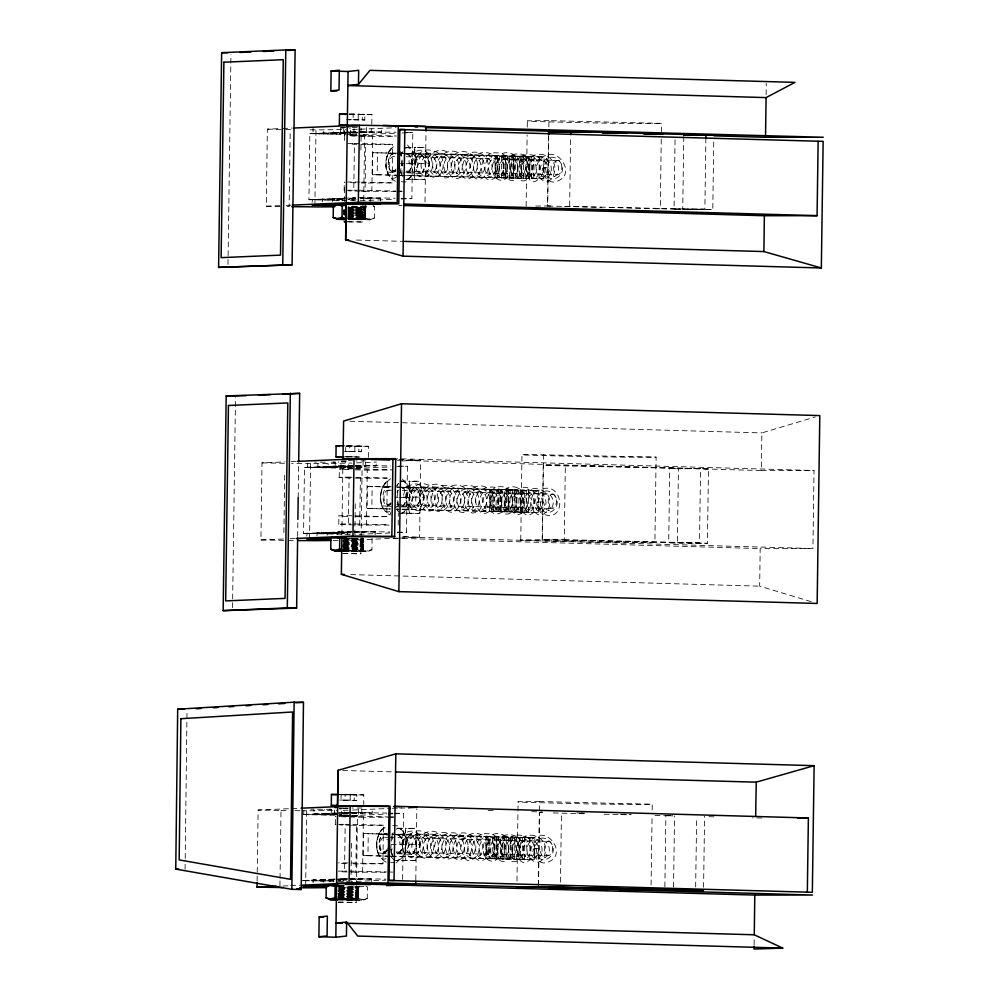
<?xml version="1.0" encoding="UTF-8"?>
<svg xmlns="http://www.w3.org/2000/svg" width="999" height="999" viewBox="0 0 999 999"><rect width="100%" height="100%" fill="white"/><g stroke="black" fill="none" stroke-linecap="round" stroke-linejoin="round"><path stroke-width="0.75" stroke-dasharray="5 3.75" d="M185.09 869.267L185.202 859.952M185.215 858.391L187.013 710.888M227.984 264.435L230.956 54.396M232.53 607.692L235.502 397.664M283.778 540.359L260.914 539.947L262 462.874L285.002 461.9M279.995 206.456L266.283 206.219L267.37 129.146L281.169 128.559M257.118 880.931L258.117 810.027L290.334 808.653M283.891 532.654L284.715 474.075M279.92 885.963L280.007 879.794M280.032 878.258L280.994 810.439L258.117 810.027M297.64 536.513L297.864 520.954M298.189 497.614L298.676 463.386M350.149 534.39L303.559 533.441L304.483 467.382L352.547 465.334M355.519 200.649L308.928 199.7L309.852 133.641L348.614 131.993M333.304 462.038L335.227 462.162L335.152 467.669L307.63 467.282L307.68 463.161M306.743 536.101L307.205 533.304L334.315 533.728L317.133 533.678M320.005 133.816L312.999 133.541L313.074 128.047M312.113 202.36L312.575 199.563L339.685 199.987L312.15 199.613M329.433 809.178L331.356 809.315L331.268 814.809L303.746 814.435L303.808 810.301M309.528 539.173L310.602 463.636L316.221 463.586A543.918 7.855 0.8 0 0 351.985 463.024M314.897 205.432L315.971 129.895L321.591 129.845A543.918 7.855 0.8 0 0 346.178 129.508M305.657 886.313L306.718 810.788L312.337 810.726A543.918 7.855 0.8 0 0 336.938 810.389M316.908 535.664L317.382 532.867L344.48 533.304L316.945 532.917M341.321 461.526L345.467 461.725L345.392 467.232L317.857 466.845L317.919 462.724M344.006 133.579L323.226 133.117L323.289 128.983M322.277 201.923L322.315 199.176L342.832 199.288M313.037 882.816L313.074 880.057L336.463 880.244M337.587 814.472L313.986 813.998L314.036 809.864M352.684 466.745L328.097 466.421L328.134 463.661M327.148 535.227L327.185 532.479L350.574 532.667M332.517 201.498L332.555 198.739L346.166 198.726M346.191 133.054L333.466 132.68L333.529 128.546M323.264 882.379L323.314 879.632L336.913 879.62M338.137 813.96L324.213 813.561L324.275 809.427M323.351 133.878L340.522 133.928L340.597 128.421M337.387 534.802L337.425 532.042L351.036 532.03M352.247 466.371L338.336 465.984L338.386 461.85M342.757 201.061L342.794 198.302L344.555 198.227M345.629 132.368L343.706 132.243L343.781 126.736M336.376 813.248L334.453 813.124L334.515 809.003M339.185 477.435L339.298 469.168M333.504 881.942L333.541 879.195L335.314 879.12M338.786 524.225L338.911 515.971M344.755 135.477L344.53 126.661M344.667 135.439L344.555 143.694A43.744 0.637 0.8 0 1 344.817 143.606M335.302 824.575L335.427 816.32M344.156 190.497L344.28 182.23M344.23 215.547L344.318 209.353M344.418 201.598L344.667 184.553M352.16 467.569L341.021 467.245L341.109 461.351M341.87 534.902L342.844 466.745L347.839 466.695M345.716 447.452L345.654 451.573L361.401 451.735L361.488 446.228L345.829 445.904M348.988 133.566L350.761 133.491L350.324 127.934M339.747 814.46L341.508 814.385L341.583 808.878L339.66 808.753M346.491 119.68L353.097 119.668L353.171 114.161L364.872 114.498L364.785 120.005L349.038 119.843M347.627 534.365L347.664 531.605L351.586 531.518M352.709 465.746L348.576 465.546L348.626 461.413M389.123 525.074L359.727 525.049A44.268 0.637 0.8 0 1 348.414 523.951L349.063 477.147L387.337 478.084L386.788 516.62L359.84 516.795A44.268 0.637 0.8 0 1 354.795 516.67M352.997 200.624L353.034 197.877L356.955 197.79M355.856 131.93L353.946 131.806L353.996 127.672M344.43 451.411L349.712 451.411L349.787 445.904M343.743 881.505L343.781 878.758L347.702 878.67M348.838 812.886L344.692 812.686L344.755 808.566M339.76 800.049L345.042 800.049L345.117 794.542L363.723 794.904L363.748 804.57M347.477 190.272A44.268 0.637 0.8 0 1 353.783 190.21L354.445 143.406L392.707 144.343L392.157 182.879L365.209 183.054A44.268 0.637 0.8 0 1 361.376 182.967M338.236 871.153A44.268 0.637 0.8 0 1 344.53 871.091L345.192 824.3L351.311 824.45M358.191 120.005L358.266 114.498L364.872 114.498M354.807 451.748L354.882 446.241L361.488 446.228M350.137 800.386L350.212 794.879L356.818 794.867L356.743 800.374L350.137 800.386L340.984 800.224L341.071 794.717L350.212 794.879M355.244 503.758L354.807 534.49L389.772 533.004M360.889 150.05L361.114 134.678L396.079 133.192M360.989 133.067L361.076 127.56M351.473 843.218L350.924 881.63L385.901 880.144M364.785 120.005L362.237 119.83L362.325 114.336M361.401 451.735L358.853 451.573L358.941 446.066M356.743 800.374L354.195 800.211L354.27 794.704L356.818 794.867M373.189 205.881L374.525 206.556L374.363 218.057L369.93 219.143L362.625 217.645L362.787 206.144M348.763 221.928L363.399 222.015L363.624 206.531M363.711 200.324L364.635 135.265L361.963 135.127M359.727 525.049L360.389 478.259L387.337 478.084M372.103 538.311L371.94 549.8L364.822 550.811L360.189 549.388L360.352 537.899M396.004 191.321L365.097 191.308L365.759 144.518L392.707 144.343M365.921 886.275L367.432 886.95L367.27 898.438L362.837 899.525L355.532 898.026L355.694 886.538M385.239 872.214L355.844 872.202L356.506 825.399L383.454 825.224L382.917 863.76L355.969 863.935A44.268 0.637 0.8 0 1 350.911 863.81M361.026 135.889L366.346 135.839L366.558 126.973M374.363 218.057L370.841 219.368L365.522 218.207L365.684 206.706L366.845 206.069M342.794 553.583L360.876 553.783L362.1 467.02L355.169 466.783M338.124 902.222L356.206 902.422L356.431 886.925M356.456 885.376L357.442 815.659L350.512 815.421M356.368 467.607L363.049 467.557L363.149 460.177M351.698 816.245L358.379 816.195L358.504 807.342M371.94 549.8L368.419 551.123L363.099 549.949L363.261 538.449M367.27 898.438L363.748 899.762L358.429 898.588L358.591 887.087L359.752 886.45M355.806 466.421L365.859 466.371L365.434 460.801M370.279 201.448L370.317 198.689L361.076 198.376M361.176 132.68L371.228 132.63L371.303 127.123M351.935 813.561L361.988 813.511L361.551 807.941M371.803 124.201L371.94 114.56L361.763 114.198M366.483 525.212L367.257 470.167L391.408 470.005M390.197 509.028L367.07 508.466L367.382 486.451L390.821 486.875M371.853 191.471L372.627 136.426L395.267 136.276M368.406 457.305L368.556 446.291L345.954 445.766M362.6 872.364L363.374 817.307L387.537 817.157M398.651 175.362L372.44 174.725L372.752 152.71L399.3 153.209M389.398 856.255L363.199 855.619L363.499 833.591L390.047 834.09M367.07 508.466L371.828 508.441L372.14 486.413M372.44 174.725L377.197 174.7L377.51 152.672M363.199 855.619L367.944 855.581L368.256 833.566M375.149 534.752L375.187 531.992L354.408 531.53M355.582 465.821L376.099 465.934L376.161 461.8M380.519 201.011L380.557 198.252L360.876 197.802M360.951 132.08L381.468 132.193L381.543 126.686M371.266 881.892L371.303 879.145L350.524 878.683M351.71 812.961L372.215 813.074L372.302 807.567M398.176 525.012L398.351 512.774M397.377 532.679L406.506 532.292L407.43 466.221L396.765 466.034M401.223 199.001L411.875 198.551L412.812 132.492L402.135 132.293M402.622 879.432L403.559 813.373L394.418 813.211M399.75 538.074L419.617 537.237L420.716 460.164L397.377 459.415M425.012 201.948L425.999 132.592M415.809 879.757L416.808 808.853M489.572 511.525L489.885 489.498L492.257 489.485L491.945 511.5L489.572 511.525L490.447 511.55L490.759 489.535L489.885 489.498M494.942 177.785L495.254 155.757L497.627 155.744L497.315 177.772L494.942 177.785L495.816 177.822L496.128 155.794L495.254 155.757M485.689 858.665L486.001 836.65L488.386 836.625L488.074 858.653L485.689 858.665L486.563 858.703L486.875 836.675L486.001 836.65M497.477 155.832L497.165 177.847L505.419 177.959L505.731 155.944L496.128 155.794M493.931 489.597L492.107 489.572L491.795 511.588L493.618 511.613L493.931 489.597L496.316 489.585L500.362 489.685L500.049 511.7L497.677 511.713L497.989 489.697L500.362 489.685M498.988 177.884L499.3 155.856M496.478 836.825L494.105 836.837L493.793 858.865L496.178 858.853L496.478 836.825L492.432 836.725L488.224 836.712L487.912 858.74L489.747 858.765L490.059 836.737C477.697 832.642 470.092 852.472 480.756 858.016C490.359 853.833 487.087 835.701 475.774 836.051C464.56 835.027 460.027 853.021 469.518 857.617C479.17 853.558 476.011 835.351 464.71 835.664C453.521 834.689 449.088 852.671 458.541 857.242C468.306 853.121 464.897 834.864 453.534 835.276C442.257 834.19 437.587 852.297 447.24 856.855C457.018 852.859 453.796 834.54 442.457 834.902C431.318 833.878 426.76 851.735 436.213 856.318C445.891 852.172 442.669 833.853 431.293 834.19C420.055 833.178 415.534 851.223 425.012 855.843C434.802 851.722 431.181 833.628 419.867 834.115C408.516 832.954 403.746 851.248 413.623 855.681C431.406 847.002 407.093 818.755 403.072 844.505M493.618 511.613L496.003 511.6L496.316 489.585M501.373 177.859L501.685 155.844M489.747 858.765L492.12 858.753L492.432 836.725M503.359 155.956L504.233 155.994L503.921 178.009L503.046 177.984L503.359 155.956L505.731 155.944M505.581 156.031L505.269 178.047L513.523 178.159L513.836 156.144L504.233 155.994M502.035 489.797L500.212 489.76L499.9 511.788L501.723 511.813L502.035 489.797L504.408 489.785L508.466 489.872L508.154 511.9L505.781 511.913L506.093 489.897L508.466 489.872M507.092 178.072L507.405 156.056M498.164 836.937L496.328 836.912L496.016 858.928L497.852 858.965L498.164 836.937L500.536 836.925L504.582 837.025L504.12 859.128L512.375 859.24L510.002 859.252L510.314 837.237L534.827 837.612L534.515 859.639L518.106 859.452L518.419 837.437L520.791 837.412L520.367 859.527L512.225 859.327L512.687 837.224L504.433 837.112M501.723 511.813L504.108 511.8L504.408 489.785M509.478 178.059L509.79 156.044M497.852 858.965L500.224 858.953L500.536 836.925M511.463 156.156L512.337 156.194L512.025 178.209L511.151 178.172L511.463 156.156L513.836 156.144M502.21 837.037L503.084 837.075L502.772 859.09L501.898 859.065L502.21 837.037L504.582 837.025M513.686 156.219L513.374 178.247L521.628 178.359L521.94 156.331L512.337 156.194M510.139 489.997L508.316 489.96L508.004 511.988L509.827 512.012L510.139 489.997L512.512 489.972L516.57 490.072L516.108 512.175L524.363 512.287L521.977 512.312L522.29 490.284L524.675 490.272L524.238 512.375L538.386 512.487L538.698 490.472L397.04 487.025M515.197 178.272L515.509 156.256M505.944 859.165L506.256 837.137M401.261 506.855L414.523 507.155L418.519 505.969L417.42 505.656L418.706 506.418L416.945 504.47C413.761 498.439 417.02 490.222 422.165 489.81L423.239 489.622C431.218 489.385 433.266 500.549 428.596 505.919L429.046 505.469L427.972 506.306L429.408 505.744L428.371 505.993L430.232 506.655L428.559 504.77C425.899 499.063 427.472 491.096 433.653 489.872L436.388 489.86C443.581 491.283 443.331 502.559 439.86 506.256L440.347 505.831L438.911 506.605L441.358 506.68L439.76 505.319C437.05 499.6 438.786 491.67 444.967 490.497L447.589 490.609C454.845 492.22 454.945 504.233 449.937 507.554L451.81 507.055L451.098 506.493L452.147 507.392L451.511 506.993C447.177 501.311 449.837 490.172 457.804 490.821L458.841 491.046C464.722 492.07 466.733 502.372 462.062 507.467L463.261 507.455L461.326 507.854L462.437 506.98L463.561 507.854C458.366 502.872 460.826 492.532 466.97 491.408L470.067 491.496C476.098 492.744 477.36 502.922 473.101 507.692L472.44 508.091L473.851 507.517L472.789 507.779L474.662 508.391L472.989 506.443C470.354 500.761 472.04 492.894 478.134 491.72L479.158 491.57C487.2 490.959 488.486 502.934 484.353 507.992L484.827 507.554L483.379 508.341L485.851 508.354L484.34 506.93C481.693 501.186 483.416 493.244 489.622 492.095L492.32 492.107C499.55 493.456 499.45 504.782 495.891 508.553L496.378 508.141L494.805 508.978L497.24 509.09L495.704 508.216L496.778 509.14L496.116 508.766C492.245 503.908 493.893 491.183 502.247 492.07L503.271 492.295C509.165 493.431 510.914 503.871 506.318 508.978L505.581 509.365L507.504 508.991L506.768 508.491L507.804 509.403C502.547 504.395 505.082 494.018 511.301 492.932L514.46 493.019C520.641 494.418 521.953 504.632 517.544 509.253L516.845 509.652L518.244 509.078L517.157 509.328L519.005 509.915L517.282 507.967C514.61 502.31 516.308 494.418 522.377 493.244L523.376 493.094C531.243 492.332 532.679 504.945 528.521 509.49L528.995 509.065L527.547 509.852L530.007 509.89L528.621 509.053L529.095 509.502C525.849 505.619 526.535 494.505 533.741 493.618L536.475 493.668C543.581 494.917 543.643 506.006 540.034 509.565L540.521 509.14L539.048 509.902L540.684 509.815L540.009 509.253L541.046 510.127L540.397 509.74C536.126 504.208 538.748 493.281 546.553 493.906L547.564 494.118C553.883 494.592 555.781 508.191 548.526 510.464L549.138 510.189L546.865 509.852C542.557 507.754 546.391 499.6 539.647 501.698C533.016 501.111 539.348 511.9 541.92 513.536C567.432 525.511 564.672 478.309 539.098 490.122C523.189 494.555 534.852 526.211 547.102 510.864C561.088 487.462 517.894 477.984 520.317 504.445C523.526 528.371 548.176 505.519 534.303 492.42C518.856 474.987 496.128 507.03 517.569 514.722C536.813 510.814 523.189 478.046 505.706 489.011C492.045 492.832 498.489 522.102 512.112 511.975L512.512 489.972M517.882 156.244L517.582 178.259C525.924 186.875 535.476 172.49 532.13 164.211C528.871 149.026 503.958 151.099 503.484 166.696C501.461 174.725 510.864 185.839 517.844 177.747C528.471 165.896 513.611 146.229 499.6 154.783C489.423 159.353 489.835 180.407 502.322 180.394C516.033 176.299 511.563 152.135 496.865 152.884C482.892 151.049 475.836 171.753 487.137 179.146C497.465 182.817 502.047 166.571 497.377 159.665M508.641 837.125L508.329 859.14C516.67 867.769 526.223 853.383 522.877 845.104C519.617 829.907 494.717 831.98 494.243 847.577C492.207 855.619 501.61 866.72 508.603 858.641C519.218 846.777 504.358 827.11 490.359 835.676C480.169 840.234 480.581 861.288 493.081 861.275C506.78 857.192 502.31 833.029 487.612 833.765C473.651 831.93 466.583 852.634 477.884 860.039C488.211 863.698 492.807 847.464 488.124 840.546M514.185 490.084L515.059 490.122L514.76 512.15L513.886 512.112L514.185 490.084L516.57 490.072M519.555 156.356L520.442 156.393L520.129 178.409L519.255 178.371L519.555 156.356L521.94 156.331M521.79 156.418L521.478 178.446L529.732 178.559L530.044 156.531L520.442 156.393M517.932 512.212L518.244 490.184L524.675 490.272M523.301 178.471L523.613 156.456M514.048 859.352L514.36 837.337M520.304 512.2L520.616 490.172M525.674 178.459L525.986 156.431M520.766 540.047L521.965 454.72M516.433 859.34L516.745 837.324M526.136 206.306L527.135 134.94M527.247 127.185L527.335 120.979M516.97 880.993L518.094 801.86M527.659 156.543L528.558 156.581L528.234 178.609L527.347 178.571L527.659 156.543L530.044 156.531M528.558 156.581L529.92 156.618L529.607 178.634L543.756 178.746L544.068 156.731L400.861 153.247M526.073 512.412L526.373 490.384L538.698 490.472M531.443 178.671L531.743 156.643L544.068 156.731M522.19 859.552L522.502 837.537M528.446 512.387L528.758 490.372M533.816 178.659L534.128 156.631M524.562 859.54L524.875 837.512M533.641 512.524L533.941 490.497M539.01 178.784L539.31 156.756M529.757 859.664L530.069 837.649M700.224 468.606L669.755 468.444L668.706 542.757L699.5 542.907L700.561 468.631L565.334 465.309L543.194 465.459L542.157 539.772L707.417 543.269L708.466 468.943L700.561 468.631L678.433 468.768L677.372 543.056L707.417 543.269M543.568 454.37L542.357 539.697L654.907 542.445L656.106 457.105L527.022 454.483A46.841 0.674 0.8 0 0 541.533 455.544L578.796 456.443A46.104 0.662 0.8 0 0 643.019 457.192L656.106 457.105M548.501 136.364L547.527 206.044L712.786 209.528L713.773 139.848M535.701 206.044L547.727 205.969L548.713 136.151M548.851 126.836L548.938 120.629L661.475 123.364L661.326 134.49M538.299 885.376L539.323 812.599L542.27 812.587M538.511 885.301L539.535 812.374M539.56 810.826L539.685 801.523L652.235 804.257L652.097 813.985M654.907 542.445L641.82 542.519A46.104 0.662 0.8 0 1 577.584 541.783L540.322 540.871A46.841 0.674 0.8 0 1 525.811 539.81L564.285 539.635L565.334 465.309M569.655 205.894L570.641 136.214M560.476 882.129L561.45 812.462M661.263 139.123L660.277 208.704L653.009 208.754M651.086 884.952L652.085 815.371M705.881 137.987L704.869 209.166L675.112 209.103L674.075 209.028L675.099 136.251M664.872 886.812L665.871 815.584L673.064 815.446M683.778 136.588L682.742 209.315L712.786 209.528M673.538 887.112L674.55 815.921M695.666 886.962L696.653 817.319M703.583 887.312L704.595 816.083M754.108 944.767L754.233 936.2M766.121 94.743L766.283 83.329M811.263 601.685L759.665 586.151L760.189 548.576L812.924 548.538L814.023 470.504L397.277 458.716M397.415 460.252L761.3 470.541L761.9 432.904L815.359 416.92M401.248 181.693L405.594 182.018L414.273 172.652L415.209 154.158L407.48 145.017M402.16 513.673L408.903 506.393L409.84 487.887L402.11 478.746M396.353 862.899L405.02 853.546L405.969 835.039L398.226 825.898L392.432 825.474M429.32 163.561L424.9 147.552L414.66 147.328L414.76 155.282L419.068 163.324L429.32 163.561L424.45 179.658L406.381 179.57M423.951 497.29L419.53 481.293L409.29 481.068L409.39 489.011L413.698 497.065L423.951 497.29L419.081 513.399L399.55 513.274M391.583 836.313L390.809 848.663L392.857 856.093M420.067 844.442L415.646 828.446L405.407 828.208L405.507 836.163L409.827 844.217L420.067 844.442L415.197 860.551L395.666 860.414L415.197 860.551M413.561 153.759L405.794 153.908L407.068 153.609C413.911 156.581 413.349 170.267 406.705 173.102L405.457 172.777L419.892 173.414L423.351 171.878L421.953 172.477L422.689 172.078C426.136 167.22 426.823 160.552 422.29 156.094L419.418 156.056C414.722 157.592 418.356 165.784 412.674 163.923C405.094 164.997 411.051 154.545 414.098 152.547C428.583 142.32 439.647 168.319 426.71 176.461C405.694 181.83 413.711 142.707 433.141 151.124C448.401 152.672 445.367 183.217 430.219 176.236M412.325 163.624C416.346 137.874 440.659 166.121 422.877 174.8C412.999 170.367 417.769 152.073 429.12 153.234C440.422 152.747 444.056 170.841 434.253 174.962C424.787 170.33 429.308 152.298 440.547 153.309C451.923 152.959 455.144 171.291 445.454 175.424C436.014 170.854 440.571 152.997 451.71 154.008C463.049 153.659 466.271 171.978 456.481 175.961C446.84 171.403 451.498 153.309 462.774 154.395C474.15 153.983 477.559 172.228 467.794 176.361C458.341 171.791 462.774 153.809 473.951 154.783C485.252 154.47 488.424 172.665 478.758 176.736C469.28 172.128 473.813 154.146 485.027 155.17C496.328 154.82 499.612 172.939 490.01 177.123C480.569 172.402 485.227 154.495 496.453 155.557C507.992 155.17 511.238 173.838 501.248 177.822C491.57 173.314 495.791 154.695 507.255 155.632C518.656 155.357 521.715 173.776 512.037 177.884C502.509 173.277 507.105 155.27 518.344 156.319C529.72 155.919 533.041 174.313 523.151 178.272C513.511 173.826 517.981 155.682 529.22 156.693C540.521 156.368 543.743 174.55 534.09 178.659C524.562 173.963 529.308 155.981 540.559 157.093C551.898 156.593 555.469 174.862 545.479 178.771C531.593 171.766 547.614 148.277 559.178 160.851C571.64 174.251 545.953 189.76 545.691 168.232M401.985 506.643C407.267 502.36 408.404 490.584 401.698 487.35C408.466 486.401 419.642 485.427 419.43 494.98C421.478 496.928 415.859 507.754 417.982 505.606L416.583 506.206L417.32 505.806C420.766 500.949 421.453 494.293 416.92 489.822L414.048 489.785C409.353 491.333 412.987 499.525 407.305 497.664C399.725 498.726 405.669 488.286 408.728 486.288C423.214 476.048 434.278 502.06 421.341 510.189C400.324 515.571 408.341 476.448 427.772 484.865C443.032 486.413 439.985 516.958 424.85 509.977M406.955 497.352C410.976 471.603 435.289 499.862 417.507 508.541C407.629 504.095 412.4 485.814 423.751 486.963C435.052 486.488 438.686 504.57 428.883 508.703C419.418 504.07 423.938 486.026 435.177 487.037C446.553 486.7 449.775 505.019 440.084 509.165C430.644 504.582 435.202 486.738 446.341 487.749C457.679 487.4 460.901 505.706 451.111 509.702C441.471 505.144 446.128 487.037 457.405 488.136C468.781 487.724 472.19 505.969 462.425 510.089C452.972 505.519 457.405 487.549 468.581 488.523C479.882 488.199 483.054 506.406 473.389 510.477C463.911 505.869 468.444 487.887 479.657 488.898C490.959 488.561 494.243 506.68 484.627 510.864C475.199 506.143 479.857 488.236 491.083 489.298C502.622 488.898 505.869 507.579 495.879 511.55C486.201 507.055 490.422 488.436 501.885 489.373C513.286 489.085 516.346 507.517 506.668 511.625C497.14 507.017 501.735 489.011 512.962 490.059C524.35 489.66 527.672 508.054 517.782 512.012C508.141 507.554 512.612 489.423 523.851 490.434C535.152 490.097 538.374 508.279 528.721 512.387C519.193 507.704 523.938 489.722 535.189 490.821C546.528 490.334 550.099 508.591 540.109 512.499C526.223 505.506 542.245 482.017 553.796 494.592C566.271 507.992 540.584 523.501 540.322 501.973M404.32 834.64L396.541 834.802L397.814 834.49C404.495 837.487 404.295 851.335 397.377 854.008L396.116 853.646L410.651 854.295L414.098 852.759L412.712 853.358L413.436 852.959C416.895 848.101 417.57 841.433 413.037 836.975L410.164 836.937C405.482 838.486 409.103 846.677 403.434 844.804C395.841 845.878 401.798 835.439 404.857 833.428C419.343 823.201 430.407 849.2 417.47 857.342C396.441 862.711 404.458 823.588 423.888 832.005C439.148 833.553 436.113 864.11 420.966 857.13M397.827 491.983L397.127 496.241L398.401 504.383M404.096 488.786L401.748 487.512M401.885 160.901L401.973 168.444M397.315 492.282L398.176 490.122M395.442 181.269C382.167 174.525 383.541 151.798 396.016 145.067M390.784 512.387L390.072 515.009C376.798 508.266 378.171 485.539 390.646 478.796M386.201 862.149C372.927 855.406 374.288 832.679 386.763 825.948M415.159 179.758L410.751 163.761L415.621 147.652L424.9 147.552M409.79 513.498L405.382 497.502L410.252 481.393L419.53 481.293M405.919 860.651L401.498 844.642L406.368 828.546L415.646 828.446M397.103 492.445L398.064 490.297M408.891 163.337L415.759 163.911M403.521 497.077L410.389 497.639M399.637 844.217L406.506 844.792M400.974 154.683L401.823 152.547M400.836 155.432L402.447 151.698M392.12 835.077L393.194 832.592M348.663 217.819L363.886 218.381L365.684 219.181L348.639 219.555M348.688 216.346L363.898 216.908L365.709 217.707L350.949 218.506L350.537 219.218L365.684 219.181M396.453 486.288L398.276 483.553M413.111 852.959C415.497 849.887 415.896 845.728 415.534 841.97C415.646 832.529 404.458 833.853 397.814 834.49M419.068 163.324L414.535 171.328L414.198 179.433L424.45 179.658M397.078 485.439L398.539 483.304M413.698 497.065L409.165 505.069L408.828 513.174L419.081 513.399M409.827 844.217L405.282 852.222L404.957 860.314M387.387 850.261L385.027 852.809L382.455 852.846C376.848 848.326 378.097 832.279 387.4 833.89M391.208 503.246L388.823 505.719L386.251 505.669C380.706 500.986 382.03 485.189 391.283 486.75M387.325 850.386L384.952 852.871L382.367 852.821C377.385 848.076 377.997 836.5 384.715 833.715L387.137 834.989M472.964 176.224C482.23 186.888 492.907 167.457 486.288 159.316C477.31 142.732 451.373 157.892 460.839 174.038C469.892 189.31 484.802 164.373 473.239 156.219C461.038 142.77 439.235 161.438 450.736 175.699C461.813 186.626 472.015 162.65 461.875 155.644C449.338 142.07 427.947 162.25 440.372 175.774C451.773 185.09 460.139 161.888 450.949 155.12C437.375 140.035 415.259 164.41 430.769 176.723M509.827 512.012L512.2 512C527.534 493.643 495.929 474.35 487.662 496.728C481.468 511.913 502.734 522.814 505.019 503.771C508.978 477.784 466.171 484.165 477.672 508.329C485.089 522.752 500.237 502.759 492.007 493.406M390.896 148.789C385.227 155.782 384.253 166.421 388.174 174.463M385.527 482.529C379.857 489.522 378.883 500.162 382.804 508.204M381.655 829.682C375.974 836.675 375.012 847.302 378.921 855.344M411.001 834.789C404.133 837.499 403.821 851.285 410.564 854.295M402.522 506.555C407.167 502.772 407.055 495.454 405.082 490.272M425.824 156.593C421.266 158.504 419.717 165.709 422.315 170.729L423.888 172.228C420.429 172.34 426.598 166.496 424.912 163.611C425.986 152.785 416.408 151.848 407.068 153.609M394.805 508.041L398.751 505.644M365.434 205.944L363.986 206.656L348.614 206.768M542.257 168.319C550.187 165.072 548.901 172.09 552.235 176.111L554.507 176.448L553.908 176.723C561.151 174.45 559.253 160.851 552.934 160.377L551.923 160.165C544.143 159.528 541.446 170.504 545.804 175.986L545.379 175.524L546.416 176.386L544.418 176.174L545.891 175.412L545.404 175.824C549.013 172.265 548.951 161.176 541.845 159.927L539.11 159.877C531.905 160.764 531.218 171.89 534.465 175.762L533.99 175.312L535.377 176.149L532.917 176.111L534.378 175.325L533.891 175.749C538.061 171.204 536.613 158.591 528.746 159.353L527.747 159.503C521.678 160.677 519.98 168.569 522.652 174.226L524.375 176.186L522.527 175.587L523.613 175.337L522.215 175.911L522.914 175.512C526.935 169.018 525.462 156.219 536.825 154.72C546.503 152.173 557.23 161.376 554.507 171.503C550.874 192.345 528.808 175.349 538.823 161.463C554.52 138.686 581.306 177.16 553.696 182.068C545.579 182.655 534.827 165.172 549.138 168.157M536.888 502.06L543.768 501.898M533.004 849.2C540.934 845.953 539.66 852.971 542.981 856.992L545.254 857.342L544.655 857.604C551.898 855.331 549.999 841.732 543.681 841.258L542.669 841.046C534.89 840.421 532.192 851.385 536.563 856.867L536.126 856.405L537.162 857.267L535.164 857.055L536.65 856.293L536.151 856.705C539.772 853.146 539.697 842.057 532.604 840.808L529.857 840.758C522.664 841.658 521.965 852.771 525.212 856.643L524.75 856.205L526.123 857.042L523.663 856.992L525.124 856.205L524.637 856.643C528.808 852.085 527.372 839.485 519.505 840.246L518.493 840.396C512.425 841.57 510.726 849.45 513.411 855.107L515.134 857.067L513.274 856.48L514.373 856.218L512.962 856.805L513.661 856.393C517.682 849.912 516.208 837.1 527.572 835.601C537.25 833.066 547.989 842.257 545.254 852.384C541.62 873.226 519.567 856.243 529.57 842.344C545.279 819.58 572.052 858.041 544.455 862.949C536.326 863.536 525.586 846.053 539.885 849.038M365.871 205.931L363.986 206.656L348.826 206.056M342.232 551.036L361.376 550.899L363.274 550.174L361.463 549.388L344.068 548.726M338.149 898.975L355.644 899.55L358.604 898.813L356.793 898.026L339.398 897.364M348.351 219.655L369.892 219.805L373.002 218.781M343.269 551.336L367.47 551.548L370.579 550.524M337.262 899.949L362.799 900.186L365.909 899.162M425.449 156.843L428.608 155.881C436.725 155.582 438.998 167.657 433.341 172.565L434.415 171.728L433.741 172.253L435.601 172.914L433.928 171.029C431.268 165.322 432.842 157.355 439.023 156.131L441.758 156.131C448.951 157.542 448.701 168.831 445.229 172.527L445.716 172.09L444.28 172.864L446.728 172.939L445.129 171.578C442.42 165.859 444.155 157.929 450.337 156.756L452.959 156.868C460.214 158.479 460.314 170.492 455.307 173.814L457.18 173.314L456.118 173.014L457.517 173.651L456.481 172.752L456.893 173.227C452.535 167.57 455.219 156.431 463.174 157.08L464.21 157.305C472.015 158.829 468.681 171.004 473.289 176.748M405.719 153.971L406.98 153.621C413.836 156.606 413.486 170.354 406.63 173.114M397.465 853.983C404.208 851.111 404.545 837.424 397.739 834.515M420.254 153.908C413.411 156.656 413.037 170.379 419.817 173.414M371.94 114.56L349.687 114.46M366.346 135.839L360.814 135.602M368.556 446.291L346.303 446.203M341.021 467.245L351.91 467.245M363.886 794.929L339.722 794.804M405.806 154.083C414.273 154.121 413.186 171.054 406.044 173.252M396.566 834.964C405.045 835.014 403.908 851.922 396.803 854.133L395.529 853.82M674.075 209.028L704.295 209.178M708.466 468.943L543.194 465.459M392.894 172.29L395.529 170.941L394.28 171.928L391.695 171.953C385.689 168.194 388.049 149.663 396.378 154.108L394.043 152.81C386.463 155.307 385.664 173.002 395.504 172.477M387.525 506.031L391.433 506.318M383.641 853.171L386.251 853.371M362.625 217.645L350.174 218.744M344.093 547.252L361.488 547.914L363.286 548.701L352.435 550.524L343.993 550.024M337.999 886.825L344.493 885.826M355.532 898.026L347.764 899.162L338.074 898.501M365.522 218.207L357.355 219.355L347.602 218.594M363.099 549.949L354.932 551.098L342.507 549.687M358.429 898.588L350.262 899.737L337.837 898.326M350.836 127.984L349.076 128.059M312.999 133.541L340.522 133.928M323.226 133.117L346.616 133.292M333.466 132.68L345.891 132.655M343.706 132.243L345.467 132.168M353.946 131.806L355.706 131.731M370.317 198.689L360.264 198.739M380.557 198.252L361.163 198.164M335.227 462.162L331.306 462.25M345.467 461.725L341.546 461.813M365.934 460.864L355.894 460.914M307.63 467.282L335.152 467.669M317.857 466.845L345.392 467.232M328.097 466.421L353.708 466.67M338.336 465.984L351.948 465.971M348.576 465.546L352.497 465.459M375.187 531.992L354.682 531.88M331.356 809.315L310.839 809.19M341.583 808.878L339.822 808.953M362.063 808.004L352.01 808.054M303.746 814.435L331.268 814.809M313.986 813.998L334.49 814.11M324.213 813.561L334.265 813.511M334.453 813.124L336.226 813.049M344.692 812.686L348.614 812.612M371.303 879.145L350.799 879.033M340.759 885.364L338.261 885.614L343.644 885.638M344.792 209.84L343.456 210.015L344.905 210.24M344.78 211.313L343.431 211.488L344.892 211.701M344.755 212.787L343.419 212.962L344.867 213.174M344.73 214.248L343.394 214.435L344.842 214.648M364.635 135.265L359.628 135.315M362.1 467.02L357.093 467.07M357.442 815.659L352.435 815.708M412.987 853.021L414.822 853.558L413.062 851.61C409.877 845.579 413.136 837.374 418.281 836.95L419.368 836.775C427.472 836.463 429.745 848.538 424.1 853.446L425.162 852.609L424.488 853.146L426.348 853.795L424.675 851.91C422.015 846.215 423.601 838.248 429.77 837.012L432.505 837.012C439.71 838.423 439.46 849.712 435.989 853.408L436.463 852.984L435.027 853.745L437.487 853.82L435.889 852.472C433.179 846.752 434.902 838.81 441.083 837.649L443.718 837.749C450.974 839.36 451.061 851.385 446.053 854.707L447.939 854.195L446.878 853.895L448.276 854.545L447.227 853.633L447.639 854.12C443.281 848.451 445.979 837.312 453.933 837.961L454.957 838.198C463.998 839.709 459.453 869.842 475.237 857.629C488.886 842.482 463.024 822.252 452.097 839.51C443.906 848.551 457.142 868.93 465.646 855.181C477.972 833.965 441.383 822.314 438.573 845.654C436.088 863.074 458.004 863.76 456.58 846.116C455.444 822.652 418.394 832.304 429.245 853.783C437.974 869.392 453.284 844.63 441.908 836.275C428.583 820.666 405.819 845.142 421.528 857.604M282.705 128.496L291.908 128.097M360.364 129.208L396.116 127.71M350.162 131.93L396.041 132.193M402.16 132.942L412.812 132.492M308.928 199.7L355.432 197.727M360.177 200.749L395.142 199.263M266.283 206.219L280.082 205.632M286.226 205.369L290.821 205.17M365.384 206.031L358.853 206.293A543.918 7.855 0.8 0 1 348.014 206.531M291.146 461.638L295.741 461.451M356.518 462.887L376.386 462.038M402.372 460.939L420.716 460.164M355.744 468.419L390.709 466.933M396.79 466.683L407.43 466.221M303.559 533.441L351.611 531.406M260.914 539.947L283.916 538.973M290.06 538.711L294.655 538.523M398.226 538.136L353.471 540.034A543.918 7.855 0.8 0 1 344.081 540.234M342.382 540.859L361.913 540.584L363.411 539.885L361.613 539.085L342.532 538.311M342.32 545.279L361.85 544.992L363.349 544.293L361.551 543.506L342.47 542.732M342.295 546.74L361.825 546.465L363.336 545.766L361.526 544.967L344.131 544.318M291.87 808.591L299.538 808.266M352.647 810.027L390.846 808.403M392.382 808.341L401.548 807.954M303.708 814.397L350.212 812.424L386.788 813.074M351.86 815.571L386.838 814.085M388.349 814.023L392.919 813.823M394.43 813.76L403.559 813.373M302.772 880.456L347.727 878.546M283.004 886.001L289.148 885.738M290.684 885.676L299.9 885.276M337.749 886.563L344.031 886.388M363.773 886.588L349.6 887.187A543.918 7.855 0.8 0 1 338.773 887.412M337.687 890.971L357.23 890.696L358.728 889.984L356.918 889.197L337.849 888.423M337.65 893.918L357.18 893.643L358.691 892.931L356.88 892.144L339.485 891.483M337.612 896.852L357.142 896.578L358.641 895.878L356.843 895.079L337.762 894.305M343.481 210.552L345.354 210.489M343.469 212.025L345.329 211.963M343.444 213.499L345.317 213.424M344.031 539.323L361.938 539.11L363.436 538.411L361.95 537.637M343.993 542.257L361.888 542.057L363.399 541.346L361.588 540.559L344.193 539.897M343.968 543.731L361.875 543.531L363.374 542.819L361.563 542.032L344.168 541.371M343.906 548.151L361.813 547.939L363.311 547.24L361.501 546.441L344.106 545.779M343.893 549.625L360.327 549.438M339.36 887.961L357.267 887.749L358.766 887.05L357.292 886.275M339.348 889.435L357.242 889.222L358.753 888.523L356.943 887.724L339.548 887.062M339.298 892.369L357.205 892.169L358.703 891.458L356.905 890.671L337.824 889.897M339.26 895.316L357.167 895.104L358.666 894.405L356.855 893.606L339.46 892.956M339.223 898.263L357.118 898.051L358.629 897.352L356.818 896.553L337.737 895.778M348.077 199.638L349.85 199.563L347.927 199.438M342.982 538.561L363.436 538.411L357.592 538.236M342.957 540.034L363.411 539.885L343.156 539.173M342.932 541.508L363.399 541.346L343.144 540.646M342.919 542.981L363.374 542.819L343.119 542.12M342.894 544.443L363.349 544.293L343.094 543.593M342.869 545.916L363.336 545.766L343.082 545.054M342.857 547.39L363.311 547.24L343.057 546.528M342.832 548.863L363.286 548.701L343.032 548.001M342.807 550.337L363.274 550.174L343.019 549.475M303.334 880.444L330.432 880.881L313.249 880.831M338.836 880.519L340.597 880.444L338.673 880.319M338.761 886.026L340.522 885.951L338.599 885.826M338.311 887.199L358.766 887.05L346.99 886.687M338.286 888.673L358.753 888.523L338.499 887.811M338.274 890.146L358.728 889.984L338.474 889.285M338.249 891.62L358.703 891.458L338.449 890.758M338.224 893.094L358.691 892.931L338.436 892.232M338.211 894.555L358.666 894.405L338.411 893.693M338.186 896.028L358.641 895.878L338.386 895.166M338.162 897.502L358.629 897.352L338.374 896.64M406.231 147.365L414.66 147.328M405.781 179.47L414.198 179.433M400.861 481.106L409.29 481.068M401.735 487.624L408.191 487.5M396.99 828.246L405.407 828.208M348.589 208.242L364.348 208.117L365.859 207.405C368.768 206.905 354.083 207.38 348.089 206.805M348.576 209.715L364.335 209.578L365.834 208.878L364.023 208.092L348.813 207.517M348.551 211.189L364.31 211.051L365.809 210.352L364.011 209.553L348.788 208.991M348.526 212.662L364.285 212.525L365.796 211.825L363.986 211.026L348.763 210.464M348.514 214.136L364.273 213.998L365.771 213.287L363.961 212.5L348.751 211.938M348.489 215.597L364.248 215.472L365.746 214.76L363.948 213.973L348.726 213.411M348.464 217.07L364.223 216.945L365.734 216.234L363.923 215.447L348.713 214.885M348.451 218.544L350.949 218.506M347.839 207.492L365.409 207.417L363.961 208.129L365.834 208.878L348.064 208.279M347.827 208.966L365.384 208.891L363.948 209.603L365.809 210.352L348.052 209.753M347.802 210.427L365.372 210.364L363.923 211.076L365.796 211.825L348.027 211.214M347.777 211.9L365.347 211.825L363.898 212.537L365.771 213.287L348.002 212.687M347.764 213.374L365.322 213.299L363.886 214.011L365.746 214.76L347.989 214.161M347.739 214.847L365.309 214.773L363.861 215.484L365.734 216.234L347.964 215.634M347.714 216.321L365.284 216.246L363.836 216.958L365.709 217.707L347.939 217.108M347.702 217.794L365.259 217.72L363.823 218.431L365.247 219.181M414.885 487.637C408.004 490.347 407.692 504.145 414.448 507.155M548.938 120.629L532.392 120.742A46.841 0.674 0.8 0 0 546.903 121.803L584.165 122.702A46.104 0.662 0.8 0 0 648.401 123.451L661.475 123.364M356.518 135.14L350.949 135.177A43.744 0.637 0.8 0 0 348.114 135.215M503.046 177.984L505.419 177.959M511.151 178.172L513.523 178.159M519.255 178.371L521.628 178.359M527.347 178.571L529.732 178.559M353.783 190.21L357.342 190.185M397.515 191.308L402.035 191.284M352.547 468.868L345.579 468.918A43.744 0.637 0.8 0 0 350.836 469.742M513.886 512.112L516.258 512.1L512.2 512M348.414 523.951L350.786 523.926M539.685 801.523L523.139 801.623A46.841 0.674 0.8 0 0 537.649 802.684L574.912 803.596A46.104 0.662 0.8 0 0 639.148 804.345L652.235 804.257M348.663 816.021L341.708 816.058A43.744 0.637 0.8 0 0 338.861 816.108M389.036 817.145L393.569 817.107M501.898 859.065L504.27 859.04L500.224 858.953M344.53 871.091L346.903 871.078M343.456 898.888L358.604 898.813L338.349 898.113M402.085 513.174L408.828 513.174M343.007 553.446L360.876 553.783M339.573 815.334L348.027 815.384M338.349 902.085L356.206 902.422M349.213 114.173L353.171 114.161M761.3 470.541L814.023 470.504M338.524 794.542L345.117 794.542M761.85 818.006L752.534 817.919M344.305 456.855L347.852 456.868M339.498 815.821L348.676 815.896M357.155 127.647L347.465 127.56M347.627 132.155L357.317 132.23M357.068 133.142L347.39 133.067M356.168 199.213L350.037 199.176M347.115 221.691L363.399 222.015M348.876 466.883L351.698 466.883M350.799 532.954L327.185 532.479M347.902 808.528L339.398 808.466M338.374 813.036L348.064 813.111M347.827 814.035L339.323 813.973M346.915 880.094L337.225 880.019M339.198 899.674L363.648 900.136M349.8 135.452L356.73 135.527M339.398 794.392L351.685 794.542M340.784 128.047L344.093 128.072M360.689 131.731L381.468 132.193M350.374 134.927L357.704 135.027M349.538 198.227L356.406 198.302M343.107 199.638L322.315 199.176M348.439 219.293L364.185 219.643L348.651 219.293M356.418 465.472L376.099 465.934M354.895 532.479L364.947 532.43L354.595 532.092M351.436 812.612L372.215 813.074M340.297 879.108L347.153 879.182M351.024 879.632L361.076 879.57L350.724 879.245M333.853 880.519L313.074 880.057M344.006 885.589L338.336 885.539M349.338 114.023L359.74 114.161M345.804 456.768L349.213 456.88M343.731 550.911L368.319 551.498M339.061 899.55L347.702 899.649M347.802 456.793L354.121 456.868M342.095 461.301L345.654 461.351M325.174 462.212L314.722 462.05M341.034 538.374L354.633 538.374L352.709 538.249M310.027 129.82L315.971 129.895M357.28 135.29L349.987 135.165M356.98 135.852L350.025 135.727M350.362 219.206L370.741 219.755M349.887 456.818L351.998 456.843M310.602 463.636L291.583 463.386M294.842 810.639L302.272 810.726M303.746 810.751L306.718 810.788M350.087 815.684L339.348 815.471M348.926 816.22L339.672 816.046M346.278 127.547L340.559 127.447M357.617 132.63L350.724 132.517M347.078 132.667L356.855 132.867M529.92 156.618L531.743 156.643M355.519 198.676L349.812 198.576M353.496 456.943L356.206 456.905M341.783 460.901L347.577 461.001M352.247 467.02L342.844 466.745M516.421 490.159L518.244 490.184M524.55 490.359L526.373 490.384M351.348 532.442L337.425 532.042M289.148 540.447L293.182 540.509M344.88 807.954L348.451 808.016M339.098 808.066L347.677 808.241M280.994 810.439L289.048 810.564M348.376 813.523L341.471 813.398M347.465 879.582L337.687 879.395M338.112 879.632L346.69 879.807M349.113 114.336L358.266 114.498M353.097 119.668L362.237 119.83M267.37 129.146L284.141 129.445M285.664 129.47L290.234 129.545L289.148 206.618L286.101 206.568M358.529 197.602L395.104 198.252M401.198 198.364L411.875 198.551M345.729 446.078L354.882 446.241M349.712 451.411L358.853 451.573M354.907 456.968L363.524 457.067M262 462.874L284.865 463.286M355.619 465.297L390.671 465.921M353.159 531.343L389.735 531.992M397.352 532.13L406.506 532.292M345.042 800.049L354.195 800.211M388.311 813.099L392.894 813.186M349.288 878.483L385.864 879.132M340.484 127.647L343.818 127.722M360.876 132.293L371.228 132.63M309.852 133.641L345.579 134.365M347.128 134.403L356.456 134.59M349.737 198.789L355.944 198.926M342.907 199.076L332.555 198.739M355.507 466.034L365.859 466.371M304.483 467.382L352.635 468.356M351.636 813.174L361.988 813.511M341.396 813.611L347.602 813.748M303.721 814.585L348.751 815.509M333.666 879.969L323.314 879.632M302.784 880.656L347.827 881.568M349.25 899.774L357.093 900.024L339.36 899.887M356.281 456.993L358.778 457.043M356.131 467.307L363.049 467.557M405.369 147.427L415.621 147.652M400.499 163.524L404.895 163.624M406.356 163.661L410.751 163.761M400 481.168L410.252 481.393M395.129 497.265L398.064 497.34M399.525 497.365L405.382 497.502M352.759 815.983L358.379 816.195M397.59 828.346L406.368 828.546M391.258 844.417L401.498 844.642M359.315 135.127L396.566 136.026M372.627 136.426L360.764 136.139A43.744 0.637 0.8 0 1 350.125 135.802M372.752 152.71L398.963 153.346M400.499 153.384L497.627 155.744M406.193 156.731L558.091 160.414A7.193 4.133 -88.6 0 1 561.063 171.591A7.193 4.133 -88.6 0 1 553.933 170.767A7.193 4.133 -88.6 0 1 558.091 160.414M393.007 170.779L396.116 170.854M397.664 170.891L557.305 174.763M377.197 174.7L398.988 175.225M400.549 175.262L543.756 178.746M400.187 175.399L404.82 175.512M406.356 175.549L497.315 177.772M360.015 182.093L353.896 181.955A44.268 0.637 0.8 0 0 347.602 182.018M361.551 182.13L392.157 182.879M358.529 190.172L395.791 191.084M397.34 191.121L401.998 191.234M547.727 205.969L550.811 206.044M564.56 206.456L601.685 207.28M609.402 207.467L680.756 209.303M355.494 468.906L391.196 469.767M355.394 469.867L367.257 470.167M367.382 486.451L390.509 487.012M396.678 487.162L401.298 487.275M402.847 487.312L492.257 489.485M388.424 490.172L391.533 490.247M402.372 490.509L552.722 494.155A7.193 4.133 -88.6 0 1 555.694 505.332A7.193 4.133 -88.6 0 1 548.563 504.495A7.193 4.133 -88.6 0 1 552.722 494.155M387.637 504.52L390.746 504.595M396.94 504.745L551.935 508.503M371.828 508.441L390.509 508.891M538.386 512.487L396.728 509.04L398.139 511.113M396.366 509.178L400.986 509.29M402.535 509.328L491.945 511.5M496.003 511.6L500.049 511.7M504.108 511.8L508.154 511.9M386.788 516.62L348.526 515.684A44.268 0.637 0.8 0 0 350.312 516.545M354.72 523.951L388.861 524.787M564.285 539.635L698.925 542.919M313.798 533.616L306.78 533.341M344.031 551.248L361.763 551.386L348.514 550.998L348.127 550.237M581.618 812.949L584.715 813.024M539.323 812.599L542.407 812.674M553.221 812.949L584.115 813.698M604.195 814.197L630.456 814.834M654.982 815.446L672.552 815.871M350.062 816.008L387.312 816.92M388.873 816.957L393.531 817.07M363.374 817.307L351.511 817.02A43.744 0.637 0.8 0 1 339.91 816.645M352.847 824.487L383.454 825.224M391.608 834.128L396.278 834.24M397.839 834.277L534.827 837.612M363.499 833.591L386.625 834.153M397.427 834.415L488.386 836.625M384.553 837.324L387.649 837.399M389.198 837.437L548.838 841.308A7.193 4.133 -88.6 0 1 551.81 852.484A7.193 4.133 -88.6 0 1 544.692 851.648A7.193 4.133 -88.6 0 1 548.838 841.308M383.766 851.672L386.863 851.747M396.166 851.972L548.051 855.656M367.944 855.581L389.747 856.118M391.296 856.155L534.515 859.639M390.946 856.293L488.074 858.653M492.12 858.753L496.178 858.853M382.917 863.76L344.643 862.836A44.268 0.637 0.8 0 0 338.349 862.899M349.288 871.066L386.538 871.965M388.087 872.002L392.744 872.115M309.915 880.768L303.409 880.556M414.797 127.36L417.907 127.447M398.913 205.394L402.023 205.482M356.506 240.047L401.598 241.321M349.825 421.253L761.9 432.904M403.696 536.65L419.617 537.237M402.397 536.938L812.924 548.538M393.206 538.199L400.986 538.424M402.535 538.461L760.189 548.576M350.686 574.587L759.665 586.151M342.595 770.466L393.906 771.915M399.55 807.929L408.878 808.203M444.642 809.215L453.971 809.477M488.186 810.439L495.954 810.664M531.718 811.675L542.607 811.975M576.823 812.949L584.59 813.174M620.354 814.185L631.243 814.485M665.459 815.459L673.226 815.671M708.99 816.683L716.77 816.907M676.435 468.731L669.755 468.444M675.386 543.044L668.706 542.757M672.427 815.871L665.871 815.584M356.98 218.918L347.927 218.581M342.37 550.087L361.763 550.886M339.385 898.838L357.105 899.525M351.798 531.805L347.664 531.605M522.29 490.284L523.189 490.322L522.852 512.35L521.977 512.312M497.989 489.697L498.863 489.735L498.551 511.75L497.677 511.713M506.093 489.897L506.968 489.935L506.655 511.95L505.781 511.913M510.314 837.237L511.188 837.274L510.876 859.29L510.002 859.252M518.419 837.437L519.305 837.474L518.981 859.49L518.106 859.452M494.105 836.837L494.98 836.875L494.667 858.903L493.793 858.865M343.893 886.588L338.511 886.338M344.28 885.826L339.573 885.601M354.957 198.002L353.034 197.877M344.717 198.439L342.794 198.302M339.585 814.26L341.508 814.385M345.704 878.883L343.781 878.758M342.994 550.948L354.545 551.398L354.158 550.624M338.324 899.587L349.875 900.037L349.488 899.262M343.569 213.911L345.492 214.036M406.506 153.509L415.209 154.158M400.574 153.297L404.495 153.584M388.648 153.621L398.813 154.37M405.569 172.015L414.273 172.652M400.724 172.864L404.657 173.152M387.712 172.128L396.416 172.765M402.585 487.362L409.84 487.887M383.279 487.362L390.534 487.899M401.648 505.856L408.903 506.393M396.665 506.705L400.599 506.993M382.342 505.869L391.046 506.505M397.265 834.402L405.969 835.039M392.632 834.277L397.864 834.664M379.408 834.515L389.56 835.264M396.316 852.896L405.02 853.546M378.459 853.009L385.714 853.546M390.547 862.474L394.905 862.799M362.55 205.969L365.684 206.706M355.457 886.35L358.591 887.087M384.79 833.703L387.2 835.052M373.014 205.894L374.525 206.556M490.022 836.887C499.6 839.123 500.849 855.256 492.007 858.703C482.33 854.195 486.538 835.576 498.002 836.513C509.415 836.238 512.475 854.669 502.797 858.778C493.269 854.17 497.852 836.151 509.09 837.199C520.479 836.8 523.788 855.194 513.898 859.152C504.27 854.707 508.728 836.563 519.967 837.574C531.281 837.249 534.49 855.431 524.85 859.54C515.309 854.844 520.054 836.862 531.318 837.974C542.644 837.474 546.228 855.743 536.238 859.652C522.34 852.646 538.361 829.158 549.925 841.732C562.4 855.132 536.7 870.641 536.451 849.125M403.009 487.874L404.033 488.636M497.527 159.865C493.818 152.984 484.453 150.524 477.659 154.171C469.53 157.667 471.478 167.495 467.432 173.739L466.695 174.113L468.631 173.714L467.582 173.414L468.931 174.113L468.281 173.701C464.098 168.257 466.321 158.841 472.34 157.667L475.437 157.755C481.468 159.003 482.729 169.193 478.471 173.951L477.809 174.35L479.22 173.776L478.159 174.038L480.032 174.65L478.359 172.702C475.724 167.02 477.422 159.153 483.504 157.979L484.527 157.83C492.569 157.23 493.856 169.193 489.722 174.251L490.197 173.826L488.748 174.6L491.221 174.625L489.71 173.189C487.062 167.445 488.786 159.503 494.992 158.354L497.689 158.366C504.92 159.728 504.82 171.041 501.261 174.825L501.748 174.4L500.174 175.237L502.609 175.349L501.073 174.475L502.147 175.399L501.498 175.025C497.614 170.167 499.263 157.442 507.617 158.341L508.641 158.566C514.535 159.703 516.283 170.13 511.688 175.237L510.951 175.624L512.887 175.25L511.838 174.95L513.174 175.662L512.137 174.75L512.512 175.25C508.279 169.768 510.576 160.34 516.67 159.191L519.83 159.278C528.583 160.964 524.925 194.693 541.258 176.386C555.044 147.677 502.997 147.24 516.321 176.249M492.157 493.606C479.532 471.878 450.474 501.823 472.34 513.049C488.024 512.512 484.378 484.228 468.643 485.776C452.085 482.704 447.902 514.535 464.947 512.325C482.517 502.172 461.863 474.587 446.915 489.26C434.702 496.815 448.364 522.752 458.329 507.567C471.54 484.19 429.258 475.162 431.718 501.348C434.028 522.602 456.843 506.431 447.789 491.945C436.338 471.89 408.179 495.354 425.399 510.452M488.274 840.758C484.565 833.865 475.212 831.418 468.406 835.052C460.277 838.548 462.225 848.376 458.179 854.62L457.455 855.007L458.553 854.133L459.69 854.994L458.653 854.083L457.729 854.595L459.078 854.57C454.795 849.175 457.092 839.709 463.086 838.548L466.183 838.648C472.215 839.897 473.476 850.074 469.218 854.832L468.556 855.244L469.967 854.657L468.906 854.919L470.791 855.531L469.118 853.583C466.483 847.901 468.169 840.034 474.25 838.873L475.274 838.723C483.316 838.111 484.602 850.074 480.482 855.144L480.944 854.707L479.495 855.494L481.968 855.506L480.469 854.07C477.809 848.326 479.545 840.384 485.739 839.235L488.449 839.247C495.666 840.609 495.579 851.935 492.007 855.706L492.495 855.294L490.934 856.118L493.369 856.23L491.82 855.369L492.894 856.293L492.245 855.918C488.374 851.048 490.022 838.336 498.376 839.222L501.023 840.072L504.108 843.418L507.08 857.142M398.251 505.719L397.24 504.07M390.547 856.043L394.418 860.614M397.702 510.477L397.889 510.764A15.709 7.867 -88.7 0 0 399.775 512.312M516.058 175.824L517.27 177.76M506.805 856.705L508.029 858.641M397.927 504.02L397.14 501.885M400.611 171.478L402.11 175.212M400.724 172.19L401.511 174.313M391.084 852.022L392.27 855.194M401.973 163.411L402.098 165.934L401.96 163.249M338.236 540.347A543.918 7.855 0.8 0 1 332.043 540.447M390.659 502.759A7.193 4.133 -88.6 0 1 384.852 502.072A7.193 4.133 -88.6 0 1 385.402 491.933A7.193 4.133 -88.6 0 1 391.221 492.619M387.525 848.501A7.193 4.133 -88.6 0 1 381.481 850.087A7.193 4.133 -88.6 0 1 381.256 839.51A7.193 4.133 -88.6 0 1 387.337 839.759M348.114 810.164A543.918 7.855 0.8 0 1 339.86 810.339M357.355 129.283A543.918 7.855 0.8 0 1 349.101 129.445M396.029 169.018A7.193 4.133 -88.6 0 1 390.459 168.794A7.193 4.133 -88.6 0 1 390.259 159.103A7.193 4.133 -88.6 0 1 395.804 157.642M360.389 478.259A43.744 0.637 0.8 0 1 355.269 478.134M350.724 478.009A43.744 0.637 0.8 0 1 349.063 477.147M389.947 511.451A15.709 8.004 -85.8 0 1 380.569 498.489A15.709 8.004 -85.8 0 1 389.435 480.656M402.247 481.406A15.709 7.867 -88.7 0 1 409.89 497.027A15.709 7.867 -88.7 0 1 401.798 512.824M400.249 151.423A15.709 8.004 -85.8 0 1 400.562 170.342M397.327 176.124A15.709 8.004 -85.8 0 1 386.051 166.758A15.709 8.004 -85.8 0 1 394.805 146.915M365.759 144.518A43.744 0.637 0.8 0 1 349.038 144.018M347.989 143.481A43.744 0.637 0.8 0 1 354.445 143.406M365.097 191.308A44.268 0.637 0.8 0 1 361.263 191.221M360.052 191.184A44.268 0.637 0.8 0 1 348.614 190.809M344.792 190.584A44.268 0.637 0.8 0 1 344.405 190.409M355.681 182.805A44.268 0.637 0.8 0 1 348.726 182.555M344.905 182.33A44.268 0.637 0.8 0 1 344.518 182.143M405.569 148.227A15.709 7.867 -88.7 0 1 415.259 163.287A15.709 7.867 -88.7 0 1 405.144 178.571M403.259 177.023A15.709 7.867 -88.7 0 1 400.811 172.452M400.686 155.594A15.709 7.867 -88.7 0 1 401.985 152.323M396.316 829.108A15.709 7.867 -88.7 0 1 406.006 844.167A15.709 7.867 -88.7 0 1 395.891 859.452M391.97 854.42A15.709 7.867 -88.7 0 1 390.484 848.413M392.108 835.539A15.709 8.004 -85.8 0 1 392.719 839.31M392.033 848.738A15.709 8.004 -85.8 0 1 391.308 851.223M386.064 858.591A15.709 8.004 -85.8 0 1 376.735 843.581A15.709 8.004 -85.8 0 1 387.6 828.308M356.506 825.399A43.744 0.637 0.8 0 1 352.622 825.311M351.398 825.274A43.744 0.637 0.8 0 1 339.797 824.899M335.926 824.674A43.744 0.637 0.8 0 1 335.577 824.487M338.748 824.362A43.744 0.637 0.8 0 1 345.192 824.3M336.051 816.42A43.744 0.637 0.8 0 1 335.689 816.233M355.844 872.202A44.268 0.637 0.8 0 1 339.36 871.702M346.428 863.685A44.268 0.637 0.8 0 1 339.473 863.436M505.132 847.939L504.295 852.659L501.698 856.518L503.633 856.143L502.584 855.831L503.933 856.543L502.884 855.631L503.259 856.143C499.038 850.661 501.336 841.22 507.417 840.072L510.576 840.171C519.93 841.645 513.861 871.403 530.457 859.652C546.928 839.148 508.778 822.527 505.194 847.976"/><path stroke-width="1.5" d="M175.749 869.105L177.697 709.19L294.131 702.172L303.471 702.322L301.186 889.497L291.845 889.347L175.749 869.105L178.858 869.155M291.845 889.347L294.131 702.172M403.047 256.156L345.617 239.735L346.041 203.896L398.776 203.858L399.825 129.533L404.832 129.533L403.047 256.156L821.34 267.982L823.139 141.359L399.825 129.533M821.34 267.982L763.923 251.561L764.347 215.722L403.584 205.519M218.606 267.382L221.641 52.672L285.789 49.95L295.117 50.112L292.095 264.822L218.606 267.382L292.095 264.822M297.627 538.074L296.628 608.079L223.152 610.639L226.186 395.941L299.663 393.381L298.701 461.838M282.592 887.549L257.03 887.1L257.093 882.479M282.754 264.66L285.789 49.95M223.152 610.639L287.3 607.916L290.334 393.206M297.889 519.405L298.189 497.614M318.893 936.737L319.168 916.92L327.36 916.108L327.073 935.938L318.893 936.737L335.826 937.224L346.441 936.038L346.641 922.002L336.026 923.188L342.27 923.201M330.844 90.834L331.119 71.016L339.31 70.205L339.023 90.035L330.844 90.834L336.75 91.009M345.167 218.119L342.033 217.382L336.675 218.731L333.191 217.52L333.354 206.031L336.875 204.708L342.195 205.881L345.354 205.22M341.695 549.612L339.61 549.125L334.253 550.474L330.769 549.275L330.931 537.774L332.292 537.05M337.025 898.251L334.94 897.764L329.583 899.112L326.099 897.914L326.261 886.413L329.782 885.102L335.102 886.263L337.2 885.826M344.218 125.35L339.348 125.112L339.498 114.111L347.452 114.011M342.457 457.13L335.964 456.855L336.114 445.841L344.068 445.754M336.176 805.731L331.293 805.494L331.443 794.48L337.65 794.38M342.033 217.382L342.195 205.881M339.61 549.125L339.772 537.624L338.636 537.025M334.94 897.764L335.102 886.263M338.186 770.266L337.35 806.181L390.072 806.143L389.023 880.456L812.337 892.294L814.123 765.671L395.816 753.833L338.186 770.266L335.826 937.224M345.679 239.748L348.064 71.491L358.666 70.305L358.466 84.353L347.864 85.539L766.083 97.602L794.954 82.368L369.967 70.355L358.466 84.353M341.358 574.325L341.895 536.75L394.617 536.713L395.729 458.678L342.994 458.716L343.606 421.079L401.511 403.758L819.804 415.584L817.157 603.458L398.851 591.62L341.358 574.325L344.468 574.413M296.191 538.449L352.947 536.038L354.033 458.966L395.891 459.39M292.357 205.107L358.316 202.31L359.403 125.237L425.487 126.349L426.011 131.044M301.436 885.214L349.063 883.191L350.162 806.118L389.048 806.48L387.962 883.553L415.746 884.377L415.784 881.293M394.805 536.463L391.833 536.401L392.932 459.328M398.301 125.587L397.202 202.66L358.316 202.31M395.816 753.833L394.031 880.456L389.023 880.456M398.851 591.62L401.511 403.758M548.526 134.815L548.563 131.718L570.704 131.568L713.835 135.202L683.803 135.04L705.931 134.89L705.881 137.987M548.738 134.59L548.801 129.945M570.654 134.665L570.704 131.568M754.095 946.19L754.045 949.05L782.729 948.101L754.257 934.777L345.392 923.213M754.257 934.777L754.807 895.079L812.549 895.042L394.33 883.216L336.588 883.253L754.807 895.079M714.073 135.839L765.521 137.288L766.083 97.602M807.329 892.294L808.378 817.969L394.742 806.268M764.347 215.722L817.082 215.684L818.131 141.371M755.669 816.445L756.231 782.167L814.123 765.671M333.354 206.031L334.89 205.469M330.931 537.774L332.467 537.212M326.261 886.413L327.797 885.851M336.763 885.164L335.851 884.864M339.348 125.112L347.29 125.025M335.964 456.855L342.158 456.755M331.293 805.494L337.487 805.394M339.772 537.624L341.87 537.187M348.651 460.039L352.572 459.952M334.965 807.579L336.301 807.542M341.408 537.999L342.42 537.912M339.785 550.486L340.946 550.399M335.115 899.125L336.276 899.038M549.113 887.187L703.546 890.409L673.488 890.196M344.892 125.15L347.689 125.125M196.353 708.778L200.999 708.503M213.424 707.754L218.082 707.467M228.946 706.817L233.604 706.53M246.029 705.781L250.687 705.506M263.099 704.757L267.757 704.482M278.621 703.82L284.84 703.446M295.704 702.796L303.471 702.322M359.403 125.237L293.444 128.034M240.135 52.447L250.824 51.998M263.049 51.473L273.738 51.024M287.487 50.437L295.117 50.112M344.667 218.669L346.303 218.594M246.204 395.654L226.186 395.941M258.429 395.129L270.642 394.605M282.867 394.093L299.663 393.381M297.277 461.376L354.033 458.966M301.074 808.203L350.162 806.118M409.19 807.629L416.833 807.304L410.327 806.98M257.03 887.1L276.885 886.25M386.7 885.614L415.746 884.377M337.525 884.777L336.988 884.889M342.232 551.036L340.896 551.098L342.357 551.186M337.562 899.674L336.226 899.737L337.687 899.824M345.542 221.691L344.143 221.741L346.803 221.878M337.912 805.506L336.576 805.544L337.387 805.644M671.503 890.196L664.834 889.909L695.629 890.059M343.369 456.855L341.246 456.905L342.058 457.005M538.486 886.85L521.94 886.962A46.841 0.674 0.8 0 0 516.883 887.199M538.274 886.925L695.042 890.059M346.291 219.28L343.319 219.343L346.466 219.505M352.947 536.038L391.833 536.401M341.271 537.462L337.35 537.549L341.483 537.749M349.063 883.191L387.962 883.553M345.467 884.19L370.716 884.59M337.387 884.615L333.466 884.702L337.612 884.902M335.589 884.627L329.882 884.727L337.475 885.052M335.377 899.537L329.67 899.624L337.262 899.949M357.792 125.437L347.302 125.462L357.879 125.749M383.216 125.424L823.251 137.25L765.521 137.288M797.527 817.981L808.378 817.969M335.676 205.582L312.075 205.107L335.464 205.294M330.307 539.323L306.705 538.848L330.095 539.035M326.436 886.463L302.822 886.001L326.211 886.188M346.166 219.168L336.763 219.243L344.368 219.568M342.507 550.911L334.34 550.986L341.933 551.311M683.566 134.565L705.594 134.865M350.574 204.296L336.975 204.333L338.736 204.483M356.318 203.808L342.719 203.808L356.631 204.208M357.817 204.221L370.242 204.196L359.89 203.858M334.665 204.658L322.24 204.683L334.977 205.057M339.535 537.962L327.11 537.986L331.256 538.186M330.482 538.411L316.87 538.424L330.794 538.811M336.838 885.126L323.226 885.126L337.15 885.526M297.64 540.559L315.135 540.659A543.918 7.855 0.8 0 0 330.719 540.459M299.7 887.786L311.251 887.799A543.918 7.855 0.8 0 0 326.835 887.611M349.65 204.296L332.48 204.246L336.626 204.445M291.833 206.668L320.504 206.918A543.918 7.855 0.8 0 0 334.74 206.743M177.697 709.19L183.916 709.29M330.169 885.614L312.999 885.564L326.91 885.963M221.641 52.672L227.859 52.785M287.3 607.916L296.628 608.079M393.494 806.568L399.425 806.692M354.058 884.602L345.629 884.39M548.563 131.718L574.825 132.368M602.634 133.042L616.533 133.379M644.343 134.066L656.693 134.365M549.275 887.112L651.023 889.585L637.936 889.672A46.104 0.662 0.8 0 1 619.617 889.634M548.863 888.323L561.288 888.623M345.991 114.385L339.498 114.111M330.694 885.339L333.379 885.401M331.119 71.016L348.064 71.491M425.699 127.672L590.933 132.343M603.408 132.705L626.785 133.367M643.93 133.854L662.637 134.378M684.465 134.99L696.927 135.352M403.446 203.996L817.082 215.684M346.041 203.896L360.04 204.296M345.617 239.735L348.726 239.822M403.159 241.358L763.923 251.561M342.994 458.716L353.883 459.016M370.979 459.503L389.647 460.027M341.895 536.75L346.553 536.875M395.467 771.965L756.231 782.167M337.35 806.181L343.569 806.355M319.168 916.92L323.601 917.045M782.729 948.101L357.729 936.075L346.641 922.002M336.326 794.717L331.443 794.48M339.573 446.029L336.114 445.841M340.035 537.462L341.258 537.574M296.641 888.71L301.186 889.497M337.587 218.918L333.191 217.52M335.164 550.661L330.769 549.275M330.494 899.3L326.099 897.914M608.129 889.522A46.104 0.662 0.8 0 1 584.365 889.16M180.894 718.718L179.171 859.914L290.547 879.32L292.595 711.987L180.894 718.718M223.888 62.213L221.129 257.642L280.507 255.12L283.266 59.69L223.888 62.213M228.434 405.469L225.674 600.911L285.052 598.389L287.812 402.947L228.434 405.469M353.384 203.334L380.482 203.759L353.384 203.334"/></g></svg>
